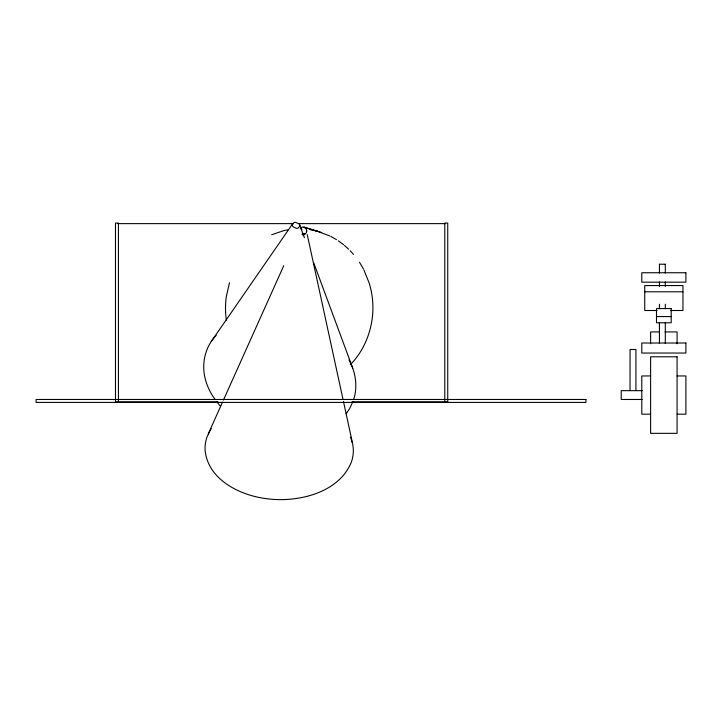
<?xml version="1.0" encoding="UTF-8"?>
<svg xmlns="http://www.w3.org/2000/svg" width="722" height="722" viewBox="0 0 722 722"><rect width="100%" height="100%" fill="white"/><g stroke="black" fill="none" stroke-linecap="round" stroke-linejoin="round"><path stroke-width="1.08" d="M229.506 282.717L226.329 296.534A94.095 89.302 -6 0 0 226.347 320.162M352.968 401.423L349.547 408.76L346.1 413.787M353.627 399.51C356.506 391.098 356.352 381.884 354.285 373.301A108.598 72.886 5.3 0 0 348.97 359.854M208.252 433.913L222.52 402.118M223.441 400.069L283.746 265.723M211.248 428.552L207.277 436.268A104.708 59.574 3.3 0 0 205.084 450.077C207.557 477.829 236.374 493.433 261.138 497.846A62.381 35.495 3.3 0 0 281.625 499.624C308.303 499.29 339.845 489.272 351.1 462.793A104.708 59.574 3.3 0 0 353.293 448.985L352.697 444.075L350.522 437.144M211.239 341.524L292.717 223.658M300.208 228.621L301.661 227.385A3.267 3.105 -6 0 1 304.332 227.277L306.444 229.388A4.585 4.35 -6 0 1 306.399 232.628L304.567 234.542A3.267 3.105 -6 0 1 302.229 234.767M216.167 335.423C205.156 346.722 201.23 363.816 205.265 378.96A108.598 72.886 5.3 0 0 212.683 395.99L215.012 399.365M350.323 364.736C362.263 352.562 369.637 336.308 372.092 319.512A94.095 89.302 -6 0 0 371.18 290.722L369.33 283.412L363.951 270.073M305.099 233.639L303.384 234.09A3.114 1.769 3.3 0 1 302.013 234.009M271.698 234.758L283.34 230.769A65.386 62.056 -6 0 1 288.15 229.786M301.354 229.361L302.067 229.208M117.74 223.621L293.439 223.621M299.07 223.621L445.483 223.621M659.457 264.225L665.305 264.225M644.737 291.805L682.958 291.805M657.101 310.514L644.737 310.514L644.737 285.56L682.958 285.56L682.958 310.514L670.594 310.514M656.497 316.57L671.198 316.57M659.439 331.921L650.612 331.921L650.612 343.753M664.953 331.921L677.083 331.921L677.083 343.753M650.612 375.954L641.795 375.954L641.795 414.175L650.612 414.175M677.083 375.954L685.9 375.954L685.9 414.175L677.083 414.175M642.165 390.656L621.218 390.656L621.218 399.474L642.165 399.474M115.484 401.856L217.981 401.856M352.002 401.856L447.739 401.856M310.144 229.686L316.074 230.941M304.052 227.186L318.185 231.455M304.224 227.24L321.66 232.538M317.066 231.148L329.837 235.959M330.811 236.392L336.47 239.641M338.311 240.832L343.69 244.74M344.52 245.489L348.681 249.243M350.179 250.724L353.491 254.397M216.844 401.865L220.192 405.926M359.484 262.257L363.482 269.062M299.711 224.984L304.395 237.628M313.754 262.925L352.769 368.319M307.238 234.614L343.004 399.356M343.482 401.558L352.535 443.29M665.314 264.225L665.314 273.115M665.314 281.995L665.314 286.444M665.314 304.215L665.314 308.655M665.314 322.445L665.314 343.546M659.439 264.225L659.439 273.115M659.439 281.995L659.439 286.444M659.439 304.215L659.439 308.655M659.439 322.445L659.439 343.546M635.92 390.593L635.92 349.493L630.053 349.493L630.035 390.593M447.739 402.416L447.739 223.062L444.797 223.062L444.797 402.416M118.426 402.416L118.426 223.062L115.484 223.062L115.484 402.416M306.462 231.112A5.099 2.897 3.3 0 1 306.525 232.06M292.365 224.605L292.347 224.903A5.307 3.556 5.3 0 0 293.159 226.834L296.498 228.36A3.114 2.085 5.3 0 0 298.168 228.098L299.865 225.833A5.307 3.556 5.3 0 0 299.043 223.892L295.713 222.376A3.114 2.085 5.3 0 0 294.044 222.638L292.365 224.605M685.9 272.745L641.795 272.745L641.795 282.176L685.9 282.176L685.9 272.745M671.198 308.574L656.497 308.574L656.497 322.788L671.198 322.788L671.198 308.574M685.9 343.004L641.795 343.004L641.795 353.04L685.9 353.04L685.9 343.004M677.083 356.803L650.612 356.803L650.612 433.335L677.083 433.335L677.083 356.803M585.93 399.474L36.1 399.474L36.1 402.416L585.93 402.416L585.93 399.474"/></g></svg>
